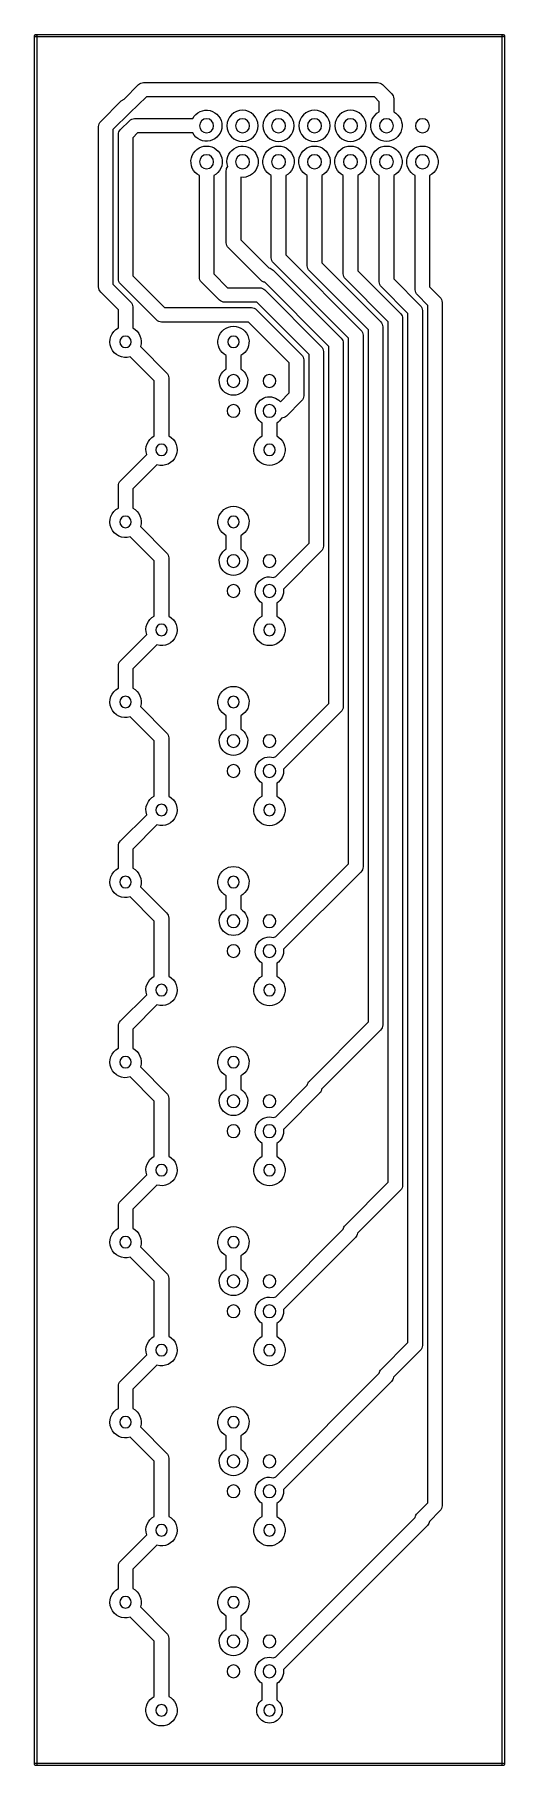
# Model space of a CAD drawing. Extents: x 148 to 181, y -40 to 82.
import ezdxf

# ---------------------------------------------------------------- set-up
doc = ezdxf.new("R2010")
doc.units = 0
for name, color, linetype in [('20', 30, 'CONTINUOUS'), ('44', 4, 'CONTINUOUS'), ('DEFAULT', 7, 'CONTINUOUS')]:
    doc.layers.add(name, color=color, linetype=linetype)

msp = doc.modelspace()

# ---------------------------------------------------------------- linework, layer by layer
at = {"layer": '20'}
for points in [[(148.3, 82.3), (181.32, 82.3, -1), (181.32, 82.15), (148.3, 82.15, -1), (148.3, 82.3)], [(148.23, -39.7), (148.23, 82.22, -1), (148.38, 82.22), (148.38, -39.7, -1), (148.23, -39.7)], [(181.4, 82.22), (181.4, -39.7, -1), (181.25, -39.7), (181.25, 82.22, -1), (181.4, 82.22)], [(181.32, -39.77), (148.3, -39.77, -1), (148.3, -39.62), (181.32, -39.62, -1), (181.32, -39.77)]]:
    msp.add_lwpolyline(points, format="xyb", dxfattribs=at)
at = {"layer": '44', "extrusion": (0, 0, -1)}
for centre, radius in [((-160.37, 75.87), 0.5), ((-162.91, 75.87), 0.5), ((-165.45, 75.87), 0.5), ((-167.99, 75.87), 0.5), ((-170.53, 75.87), 0.5), ((-173.07, 75.87), 0.5), ((-175.61, 75.87), 0.5), ((-160.37, 73.33), 0.5), ((-162.91, 73.33), 0.5), ((-165.45, 73.33), 0.5), ((-167.99, 73.33), 0.5), ((-170.53, 73.33), 0.5), ((-173.07, 73.33), 0.5), ((-175.61, 73.33), 0.5), ((-154.65, 60.63), 0.406), ((-162.27, 60.63), 0.406), ((-162.27, 57.87), 0.45), ((-164.81, 57.87), 0.45), ((-162.27, 55.76), 0.45), ((-164.81, 55.76), 0.45), ((-157.19, 53.01), 0.406), ((-164.81, 53.01), 0.406), ((-154.65, 47.93), 0.406), ((-162.27, 47.93), 0.406), ((-162.27, 45.17), 0.45), ((-164.81, 45.17), 0.45), ((-162.27, 43.06), 0.45), ((-164.81, 43.06), 0.45), ((-157.19, 40.31), 0.406), ((-164.81, 40.31), 0.406), ((-154.65, 35.23), 0.406), ((-162.27, 35.23), 0.406), ((-162.27, 32.47), 0.45), ((-164.81, 32.47), 0.45), ((-162.27, 30.36), 0.45), ((-164.81, 30.36), 0.45), ((-157.19, 27.61), 0.406), ((-164.81, 27.61), 0.406), ((-154.65, 22.53), 0.406), ((-162.27, 22.53), 0.406), ((-162.27, 19.77), 0.45), ((-164.81, 19.77), 0.45), ((-162.27, 17.66), 0.45), ((-164.81, 17.66), 0.45), ((-157.19, 14.91), 0.406), ((-164.81, 14.91), 0.406), ((-154.65, 9.83), 0.406), ((-162.27, 9.83), 0.406), ((-162.27, 7.07), 0.45), ((-164.81, 7.07), 0.45), ((-162.27, 4.96), 0.45), ((-164.81, 4.96), 0.45), ((-157.19, 2.21), 0.406), ((-164.81, 2.21), 0.406), ((-154.65, -2.87), 0.406), ((-162.27, -2.87), 0.406), ((-162.27, -5.63), 0.45), ((-164.81, -5.63), 0.45), ((-162.27, -7.74), 0.45), ((-164.81, -7.74), 0.45), ((-157.19, -10.49), 0.406), ((-164.81, -10.49), 0.406), ((-154.65, -15.57), 0.406), ((-162.27, -15.57), 0.406), ((-162.27, -18.33), 0.45), ((-164.81, -18.33), 0.45), ((-162.27, -20.44), 0.45), ((-164.81, -20.44), 0.45), ((-157.19, -23.19), 0.406), ((-164.81, -23.19), 0.406), ((-154.65, -28.27), 0.406), ((-162.27, -28.27), 0.406), ((-162.27, -31.03), 0.45), ((-164.81, -31.03), 0.45), ((-162.27, -33.14), 0.45), ((-164.81, -33.14), 0.45), ((-157.19, -35.89), 0.406), ((-164.81, -35.89), 0.406)]:
    msp.add_circle(centre, radius, dxfattribs=at)
at = {"layer": 'DEFAULT'}
for points in [[(173.58, 76.85, -4.085969), (172.56, 76.85), (172.56, 77.57), (172.22, 77.91), (156.13, 77.91), (154.95, 76.79), (153.76, 75.61), (153.76, 64.71), (155.01, 63.46, -0.198903), (155.16, 63.1), (155.16, 61.61, -0.36393), (155.7, 60.3), (157.55, 58.45, -0.198903), (157.7, 58.09), (157.7, 53.99, -0.916266), (156.86, 51.96), (155.16, 50.26), (155.16, 48.91, -0.36393), (155.7, 47.6), (157.55, 45.75, -0.198903), (157.7, 45.39), (157.7, 41.29, -0.916266), (156.86, 39.26), (155.16, 37.56), (155.16, 36.21, -0.36393), (155.7, 34.9), (157.55, 33.05, -0.198903), (157.7, 32.69), (157.7, 28.59, -0.916266), (156.86, 26.56), (155.16, 24.86), (155.16, 23.51, -0.36393), (155.7, 22.2), (157.55, 20.35, -0.198903), (157.7, 19.99), (157.7, 15.89, -0.916266), (156.86, 13.86), (155.16, 12.16), (155.16, 10.81, -0.36393), (155.7, 9.5), (157.55, 7.65, -0.198903), (157.7, 7.29), (157.7, 3.19, -0.916266), (156.86, 1.16), (155.16, -0.54), (155.16, -1.89, -0.36393), (155.7, -3.2), (157.55, -5.05, -0.198903), (157.7, -5.41), (157.7, -9.51, -0.916266), (156.86, -11.54), (155.16, -13.24), (155.16, -14.59, -0.36393), (155.7, -15.9), (157.55, -17.75, -0.198903), (157.7, -18.11), (157.7, -22.21, -0.916266), (156.86, -24.24), (155.16, -25.94), (155.16, -27.29, -0.36393), (155.7, -28.6), (157.55, -30.45, -0.198903), (157.7, -30.81), (157.7, -34.91, -4.085969), (156.68, -34.91), (156.68, -31.02), (154.98, -29.32, -0.916266), (154.14, -27.29), (154.14, -25.73, -0.198903), (154.29, -25.37), (156.14, -23.52, -0.36393), (156.68, -22.21), (156.68, -18.32), (154.98, -16.62, -0.916266), (154.14, -14.59), (154.14, -13.03, -0.198903), (154.29, -12.67), (156.14, -10.82, -0.36393), (156.68, -9.51), (156.68, -5.62), (154.98, -3.92, -0.916266), (154.14, -1.89), (154.14, -0.33, -0.198903), (154.29, 0.03), (156.14, 1.88, -0.36393), (156.68, 3.19), (156.68, 7.08), (154.98, 8.78, -0.916266), (154.14, 10.81), (154.14, 12.37, -0.198903), (154.29, 12.73), (156.14, 14.58, -0.36393), (156.68, 15.89), (156.68, 19.78), (154.98, 21.48, -0.916266), (154.14, 23.51), (154.14, 25.07, -0.198903), (154.29, 25.43), (156.14, 27.28, -0.36393), (156.68, 28.59), (156.68, 32.48), (154.98, 34.18, -0.916266), (154.14, 36.21), (154.14, 37.77, -0.198903), (154.29, 38.13), (156.14, 39.98, -0.36393), (156.68, 41.29), (156.68, 45.18), (154.98, 46.88, -0.916266), (154.14, 48.91), (154.14, 50.47, -0.198903), (154.29, 50.83), (156.14, 52.68, -0.36393), (156.68, 53.99), (156.68, 57.88), (154.98, 59.58, -0.916266), (154.14, 61.61), (154.14, 62.89), (152.9, 64.14, -0.198903), (152.75, 64.5), (152.75, 75.82, -0.198903), (152.9, 76.18), (154.35, 77.63), (154.54, 77.75), (155.56, 78.77, -0.200876), (155.92, 78.92), (172.43, 78.92, -0.198903), (172.79, 78.77), (173.42, 78.14, -0.200876), (173.58, 77.78), (173.58, 76.85)], [(167.23, 59.36), (167.23, 56.82, -0.200876), (167.07, 56.46), (166.01, 55.4, -0.18692), (165.67, 55.25, -0.127108), (165.32, 54.9), (165.32, 53.99, -4.085969), (164.3, 53.99), (164.3, 54.9, -1.184689), (165.58, 56.4), (166.21, 57.03), (166.21, 59.15), (163.33, 62.03), (157.19, 62.03, -0.200876), (156.83, 62.18), (154.3, 64.72, -0.200876), (154.14, 65.08), (154.14, 75.24, -0.198903), (154.29, 75.6), (154.93, 76.23, -0.200876), (155.29, 76.38), (159.39, 76.38, -4.085969), (159.39, 75.37), (155.5, 75.37), (155.16, 75.03), (155.16, 65.29), (157.4, 63.05), (163.54, 63.05, -0.200876), (163.9, 62.9), (167.08, 59.72, -0.198903), (167.23, 59.36)], [(168.47, 60.3, -0.200876), (168.62, 59.94), (168.62, 46.22, -0.201287), (168.47, 45.86), (165.83, 43.21), (165.8, 43.19, -0.30077), (165.32, 42.2), (165.32, 41.29, -4.085969), (164.3, 41.29), (164.3, 42.2, -0.763654), (164.81, 44.06), (165.09, 44.02), (165.26, 44.08), (167.61, 46.42), (167.61, 59.73), (163.91, 63.43), (161.64, 63.43, -0.198903), (161.28, 63.58), (160.01, 64.84, -0.200876), (159.86, 65.21), (159.86, 72.36, -4.085969), (160.88, 72.36), (160.88, 65.42), (161.85, 64.44), (164.12, 64.44, -0.200876), (164.48, 64.29), (168.47, 60.3)], [(169.87, 60.88, -0.200876), (170.02, 60.52), (170.02, 34.91, -0.211926), (169.85, 34.53), (165.8, 30.49, -0.30077), (165.32, 29.5), (165.32, 28.59, -4.085969), (164.3, 28.59), (164.3, 29.5, -0.763654), (164.81, 31.36), (165.09, 31.32), (165.26, 31.38), (169, 35.12), (169, 60.31), (164.48, 64.83, -0.160856), (164.2, 64.97), (161.92, 67.26, -0.200876), (161.76, 67.62), (161.76, 72.7, -0.157583), (161.86, 73, -3.403592), (162.78, 72.24), (162.78, 67.83), (164.77, 65.84, -0.160856), (165.06, 65.69), (169.87, 60.88)], [(175.46, 63.2, -0.200876), (175.61, 62.84), (175.61, -10.16, -0.200876), (175.46, -10.52), (173.57, -12.4, -0.162896), (173.43, -12.69), (165.83, -20.29), (165.8, -20.31, -0.30077), (165.32, -21.3), (165.32, -22.21, -4.085969), (164.3, -22.21), (164.3, -21.3, -0.763654), (164.81, -19.44), (165.09, -19.48), (165.26, -19.42), (172.56, -12.12, -0.162825), (172.71, -11.83), (174.59, -9.95), (174.59, 62.63), (172.71, 64.51, -0.198903), (172.56, 64.87), (172.56, 72.36, -4.085969), (173.58, 72.36), (173.58, 65.08), (175.46, 63.2)], [(174.06, 62.62, -0.200876), (174.21, 62.26), (174.21, 1.15, -0.200876), (174.06, 0.79), (171.03, -2.24, -0.162896), (170.89, -2.53), (165.83, -7.59), (165.8, -7.61, -0.30077), (165.32, -8.6), (165.32, -9.51, -4.085969), (164.3, -9.51), (164.3, -8.6, -0.763654), (164.81, -6.74), (165.09, -6.78), (165.26, -6.72), (170.02, -1.96, -0.162825), (170.17, -1.67), (173.19, 1.36), (173.19, 62.05), (170.17, 65.07, -0.198903), (170.02, 65.43), (170.02, 72.36, -4.085969), (171.04, 72.36), (171.04, 65.64), (174.06, 62.62)], [(172.65, 62.06, -0.211972), (172.81, 61.68), (172.81, 12.45, -0.200876), (172.66, 12.09), (168.49, 7.92, -0.162896), (168.35, 7.63), (165.83, 5.11), (165.8, 5.09, -0.30077), (165.32, 4.1), (165.32, 3.19, -4.085969), (164.3, 3.19), (164.3, 4.1, -0.763654), (164.81, 5.96), (165.09, 5.92), (165.26, 5.98), (167.48, 8.2, -0.162824), (167.63, 8.49), (171.8, 12.66), (171.8, 61.47), (167.63, 65.64, -0.201287), (167.48, 66), (167.48, 72.36, -4.085969), (168.5, 72.36), (168.5, 66.21), (172.65, 62.06)], [(171.26, 61.46, -0.200876), (171.42, 61.1), (171.42, 23.61, -0.211926), (171.25, 23.23), (165.8, 17.79, -0.30077), (165.32, 16.8), (165.32, 15.89, -4.085969), (164.3, 15.89), (164.3, 16.8, -0.763654), (164.81, 18.66), (165.09, 18.62), (165.26, 18.68), (170.4, 23.82), (170.4, 60.89), (165.09, 66.2, -0.200876), (164.94, 66.56), (164.94, 72.36, -4.085969), (165.96, 72.36), (165.96, 66.77), (171.26, 61.46)], [(176.85, 63.78, -0.200876), (177, 63.41), (177, -21.46, -0.200876), (176.85, -21.82), (176.11, -22.56, -0.162896), (175.97, -22.85), (165.83, -32.99), (165.8, -33.01, -0.30077), (165.32, -34), (165.32, -35.14, -3.234102), (164.3, -35.14), (164.3, -34, -0.763654), (164.81, -32.14), (165.09, -32.18), (165.26, -32.12), (175.1, -22.28, -0.162824), (175.25, -21.99), (175.99, -21.25), (175.99, 63.2), (175.25, 63.94, -0.198903), (175.1, 64.3), (175.1, 72.36, -4.085969), (176.12, 72.36), (176.12, 64.51), (176.85, 63.78)], [(162.27, 61.73, -0.784773), (162.78, 59.66), (162.78, 58.73, -3.664089), (161.76, 58.73), (161.76, 59.66, -0.784773), (162.27, 61.73)], [(162.27, 49.03, -0.784773), (162.78, 46.96), (162.78, 46.03, -3.664089), (161.76, 46.03), (161.76, 46.96, -0.784773), (162.27, 49.03)], [(162.27, 36.33, -0.784773), (162.78, 34.26), (162.78, 33.33, -3.664089), (161.76, 33.33), (161.76, 34.26, -0.784773), (162.27, 36.33)], [(162.27, 23.63, -0.784773), (162.78, 21.56), (162.78, 20.63, -3.664089), (161.76, 20.63), (161.76, 21.56, -0.784773), (162.27, 23.63)], [(162.27, 10.93, -0.784773), (162.78, 8.86), (162.78, 7.93, -3.664089), (161.76, 7.93), (161.76, 8.86, -0.784773), (162.27, 10.93)], [(162.27, -1.77, -0.784773), (162.78, -3.84), (162.78, -4.77, -3.664089), (161.76, -4.77), (161.76, -3.84, -0.784773), (162.27, -1.77)], [(162.27, -14.47, -0.784773), (162.78, -16.54), (162.78, -17.47, -3.664089), (161.76, -17.47), (161.76, -16.54, -0.784773), (162.27, -14.47)], [(162.27, -27.17, -0.784773), (162.78, -29.24), (162.78, -30.17, -3.664089), (161.76, -30.17), (161.76, -29.24, -0.784773), (162.27, -27.17)]]:
    msp.add_lwpolyline(points, format="xyb", dxfattribs=at)
at = {"layer": 'DEFAULT', "extrusion": (0, 0, -1)}
for centre in [(-162.91, 75.87), (-165.45, 75.87), (-167.99, 75.87), (-170.53, 75.87)]:
    msp.add_circle(centre, 1.1, dxfattribs=at)

doc.saveas('drawing.dxf')
